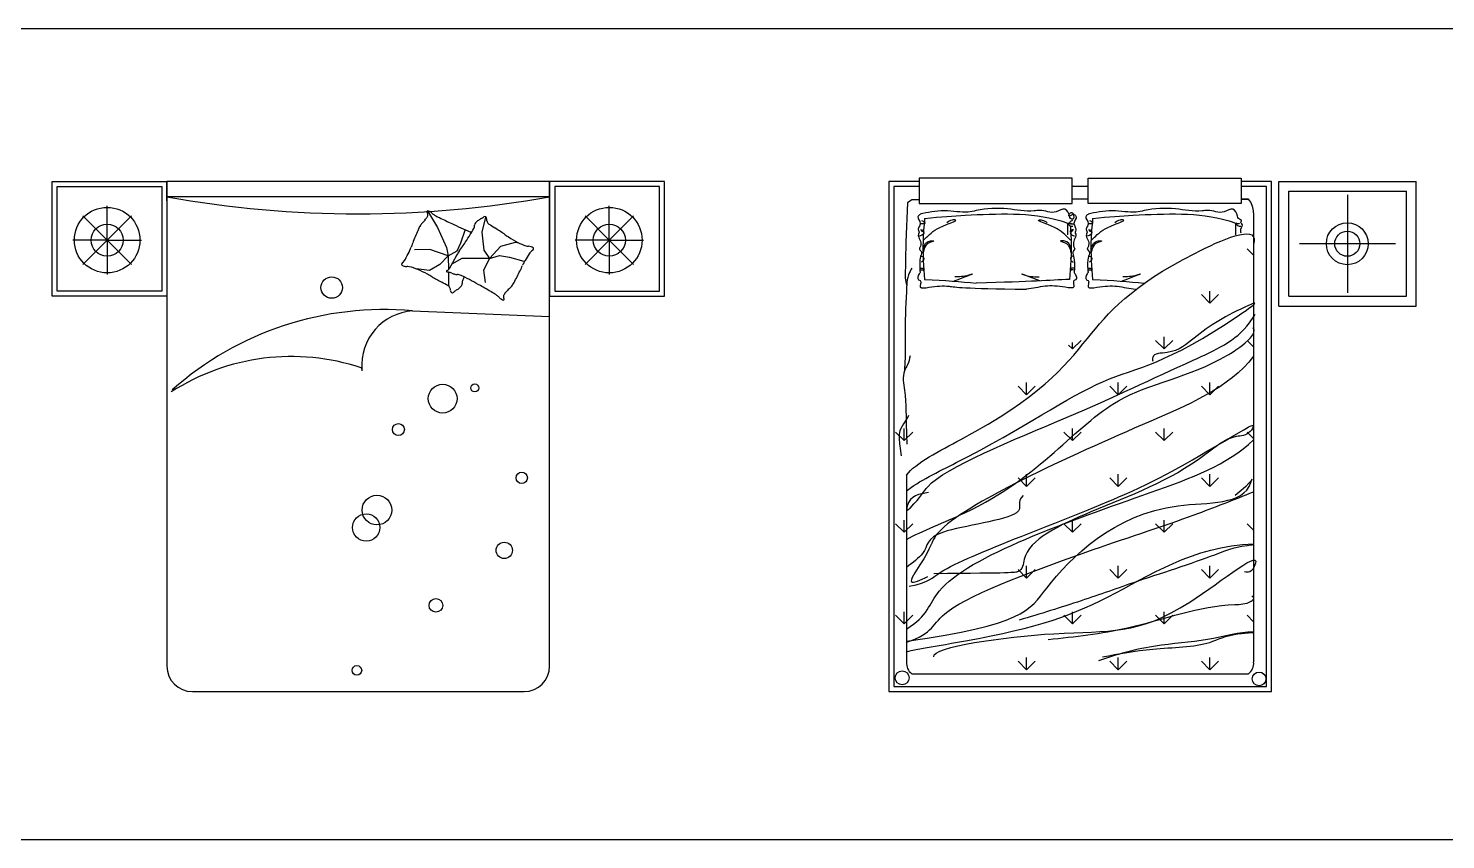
# Model space of a CAD drawing. Header units: millimetres. Extents: x 1787 to 68324, y 1435 to 30835.
# Drawn here: x 41887 to 47442, y 20942 to 24123 of the extents above; entities that cross this region are included whole.
import ezdxf

# ---------------------------------------------------------------- set-up
doc = ezdxf.new("R2010")
doc.units = ezdxf.units.MM
doc.layers.add('www.cad-blocks.net', color=7, linetype='Continuous')

# ---------------------------------------------------------------- blocks, each defined once
blk = doc.blocks.new('A$C06C16712')
for p, q in [((0, 2), (0.45, 2)), ((0, 1.55), (0, 2)), ((0.45, 2), (0.45, 1.55)), ((1.95, 2), (1.95, 1.55)), ((2.4, 2), (1.95, 2)), ((2.4, 1.55), (2.4, 2)), ((0.02, 1.98), (0.43, 1.98)), ((0.02, 1.57), (0.02, 1.98)), ((0.43, 1.98), (0.43, 1.57)), ((1.97, 1.98), (1.97, 1.57)), ((2.38, 1.98), (1.97, 1.98)), ((2.38, 1.57), (2.38, 1.98)), ((0.216, 1.77), (0.216, 1.9044)), ((2.184, 1.77), (2.184, 1.9044)), ((0.216, 1.77), (0.121, 1.865)), ((0.216, 1.77), (0.3111, 1.865)), ((1.4717, 1.8843), (1.5106, 1.8199)), ((1.6987, 1.8598), (1.6845, 1.8016)), ((2.184, 1.77), (2.0889, 1.865)), ((2.184, 1.77), (2.279, 1.865)), ((1.5106, 1.8199), (1.5455, 1.7406)), ((1.6025, 1.7596), (1.6193, 1.8093)), ((1.6845, 1.8016), (1.6917, 1.7301)), ((0.216, 1.77), (0.0817, 1.77)), ((0.216, 1.77), (0.121, 1.675)), ((0.216, 1.77), (0.216, 1.6356)), ((0.216, 1.77), (0.3111, 1.675)), ((0.216, 1.77), (0.3504, 1.77)), ((1.4806, 1.7338), (1.4209, 1.7323)), ((1.5523, 1.7078), (1.4806, 1.7338)), ((1.5455, 1.7406), (1.5523, 1.7078)), ((1.5523, 1.7078), (1.5877, 1.728)), ((1.5877, 1.728), (1.6025, 1.7596)), ((1.6917, 1.7301), (1.7141, 1.6978)), ((1.7141, 1.6978), (1.7593, 1.7467)), ((1.7593, 1.7467), (1.8158, 1.7625)), ((1.8158, 1.7625), (1.8294, 1.7591)), ((2.184, 1.77), (2.0496, 1.77)), ((2.184, 1.77), (2.0889, 1.675)), ((2.184, 1.77), (2.184, 1.6356)), ((2.184, 1.77), (2.279, 1.675)), ((2.184, 1.77), (2.3183, 1.77)), ((1.5201, 1.6746), (1.4798, 1.6515)), ((1.5523, 1.7078), (1.5201, 1.6746)), ((1.5523, 1.7078), (1.5532, 1.6532)), ((1.5698, 1.6813), (1.5569, 1.6575)), ((1.5758, 1.6809), (1.5683, 1.6767)), ((1.5865, 1.7121), (1.5698, 1.6813)), ((1.6066, 1.6985), (1.5758, 1.6809)), ((1.7141, 1.6978), (1.6066, 1.6985)), ((1.7141, 1.6978), (1.6913, 1.6525)), ((1.7141, 1.6978), (1.7542, 1.7094)), ((1.7542, 1.7094), (1.7934, 1.7032)), ((1.7934, 1.7032), (1.8485, 1.6873)), ((1.4798, 1.6515), (1.4266, 1.6573)), ((1.5533, 1.6446), (1.5542, 1.5897)), ((1.6913, 1.6525), (1.698, 1.604)), ((0.43, 1.57), (0.02, 1.57)), ((1.97, 1.57), (2.38, 1.57)), ((0.45, 1.55), (0, 1.55)), ((1.95, 1.55), (2.4, 1.55)), ((1.4131, 1.4923), (1.95, 1.4706))]:
    blk.add_line(p, q)
at = {"linetype": 'ByBlock'}
for p, q in [((0.45, 1.9238), (0.45, 2)), ((1.95, 2), (0.45, 2)), ((0.45, 2), (0.45, 0.1)), ((1.95, 1.9238), (1.95, 2)), ((1.95, 0.1), (1.95, 2)), ((1.95, 1.94), (0.45, 1.94)), ((0.55, 0), (1.85, 0))]:
    blk.add_line(p, q, dxfattribs=at)
for centre, radius in [((0.216, 1.77), 0.1285), ((2.184, 1.77), 0.1285), ((0.216, 1.77), 0.0628), ((2.184, 1.77), 0.0628)]:
    blk.add_circle(centre, radius)
at = {"linetype": 'Continuous'}
for centre, radius in [((1.0959, 1.584), 0.0421), ((1.5308, 1.1485), 0.0566), ((1.6568, 1.1905), 0.0158), ((1.3574, 1.0274), 0.0235), ((1.8407, 0.838), 0.0223), ((1.2734, 0.7118), 0.0581), ((1.2314, 0.6434), 0.0536), ((1.7724, 0.5539), 0.032), ((1.5045, 0.3382), 0.0268), ((1.1946, 0.0831), 0.0189)]:
    blk.add_circle(centre, radius, dxfattribs=at)
for centre, radius, start, end in [((1.2, 6.1287), 4.2553, 259.8487, 280.1513), ((1.4828, 1.8023), 0.0467, 134.1305, 147.7574), ((1.3726, 1.916), 0.1117, 314.1305, 322.9253), ((1.2999, 1.9709), 0.2027, 322.9253, 327.013), ((1.4726, 1.8814), 0.00363, 160.5501, 227.2517), ((1.4716, 1.8817), 0.00255, 87.7793, 160.5501), ((1.451, 1.8728), 0.0227, 327.013, 339.26), ((1.4646, 1.8727), 0.00815, 4.2383, 47.2517), ((1.4709, 1.864), 0.0203, 63.4857, 87.7793), ((1.4639, 1.8679), 0.00881, 339.26, 356.5595), ((1.4284, 1.8701), 0.0444, 356.5595, 4.2383), ((1.4645, 1.8512), 0.0346, 45.2455, 63.4857), ((1.521, 1.9082), 0.0456, 225.2455, 241.124), ((1.7318, 2.2904), 0.4822, 241.124, 243.7023), ((2.8182, 4.4888), 2.9343, 243.7023, 244.7473), ((2.3392, 3.4733), 1.8115, 244.7473, 247.2225), ((1.6687, 1.8292), 0.013, 137.9374, 181.8801), ((1.6922, 1.808), 0.0446, 127.3534, 137.9374), ((1.7411, 1.7438), 0.1253, 121.046, 127.3534), ((1.8727, 1.5253), 0.3804, 120.0472, 121.046), ((1.5719, 2.0453), 0.2203, 300.0472, 301.3597), ((1.673, 1.8794), 0.026, 301.3597, 307.9583), ((1.7137, 1.8272), 0.0401, 122.6445, 127.9583), ((1.696, 1.8548), 0.00733, 350.5854, 122.6445), ((1.7236, 1.8503), 0.0207, 170.5854, 236.5407), ((2.6958, 3.3214), 1.784, 236.5407, 237.4163), ((2.4896, 1.3435), 1.1537, 155.9913, 158.5684), ((1.5391, 1.7668), 0.1132, 147.7574, 155.9913), ((0.8083, 2.2958), 0.9716, 326.7426, 328.7781), ((1.6638, 1.865), 0.0671, 247.2225, 253.0943), ((1.144, 2.0923), 0.5791, 328.7781, 331.4147), ((1.6293, 1.8279), 0.0264, 331.4147, 1.8801), ((1.1097, 0.8396), 1.1614, 56.3311, 57.4163), ((-0.195, -1.1189), 3.5147, 55.9827, 56.3311), ((3.6526, 4.5816), 3.3629, 235.9827, 236.3388), ((1.9877, 2.0816), 0.3592, 236.3388, 243.0823), ((0.0323, 2.4178), 1.5332, 331.8936, 333.0537), ((1.3068, 1.77), 0.1035, 333.0537, 337.5187), ((1.1121, 1.8505), 0.3142, 337.5187, 339.9899), ((2.2994, 1.4181), 0.9493, 158.5684, 159.9899), ((1.695, 1.6534), 0.1235, 143.895, 151.5954), ((0.8669, 2.2574), 0.9016, 323.895, 326.7426), ((1.9372, 1.9821), 0.2477, 243.0823, 251.2057), ((1.8691, 1.782), 0.0363, 251.2057, 267.219), ((1.8657, 1.7113), 0.0345, 70.7907, 87.219), ((1.907, 1.6934), 0.0435, 124.3396, 147.4977), ((1.8674, 1.7162), 0.0293, 52.1392, 70.7907), ((1.8771, 1.7373), 0.00965, 304.3396, 354.7923), ((1.8833, 1.7367), 0.00334, 354.7923, 52.1392), ((1.3796, 1.6745), 0.00965, 128.7355, 179.1882), ((1.3733, 1.6746), 0.00334, 179.1882, 236.5351), ((1.3876, 1.6963), 0.0293, 236.5351, 255.1866), ((1.3463, 1.716), 0.0435, 308.7355, 331.8936), ((1.3889, 1.7013), 0.0345, 255.1866, 271.6149), ((1.3909, 1.6306), 0.0363, 75.6016, 91.6149), ((0.9797, 2.0634), 0.9493, 334.1725, 335.594), ((2.1302, 1.5414), 0.3142, 153.1228, 155.594), ((1.9424, 1.6366), 0.1035, 148.6578, 153.1228), ((3.1634, 0.8929), 1.5332, 147.4977, 148.6578), ((1.3384, 1.4258), 0.2477, 67.4782, 75.6016), ((1.2956, 1.3228), 0.3592, 60.7347, 67.4782), ((-0.1727, -1.2975), 3.3629, 60.3786, 60.7347), ((3.2266, 4.6812), 3.5147, 240.3786, 240.727), ((2.0759, 2.6284), 1.1614, 240.727, 241.8122), ((1.5483, 1.6481), 0.00269, 101.0177, 244.451), ((1.5494, 1.6505), 0.0053, 244.451, 268.0902), ((1.5452, 1.6638), 0.0133, 281.0177, 331.5954), ((1.5486, 1.6256), 0.0196, 75.8487, 88.0902), ((1.5258, 1.5354), 0.1126, 68.9502, 75.8487), ((1.6034, 1.7369), 0.1033, 248.9502, 256.1526), ((1.5885, 1.6765), 0.041, 256.1526, 268.3428), ((1.5862, 1.5973), 0.0382, 75.7094, 88.3428), ((1.5791, 1.5692), 0.0671, 62.8266, 75.7094), ((1.6335, 1.6032), 0.0264, 155.8106, 186.276), ((2.1377, 1.3767), 0.5791, 154.4861, 155.8106), ((0.7824, 0.0174), 1.8115, 60.3514, 62.8266), ((0.7957, 2.1525), 1.1537, 331.5954, 334.1725), ((0.6847, 0.0324), 1.784, 60.9366, 61.8122), ((1.5412, 1.5737), 0.0207, 354.9813, 60.9366), ((1.5691, 1.5712), 0.00733, 174.9813, 307.0404), ((1.5494, 1.5974), 0.0401, 307.0404, 312.3542), ((1.5939, 1.5485), 0.026, 125.7555, 132.3542), ((1.7075, 1.3908), 0.2203, 124.4431, 125.7555), ((1.3677, 1.8863), 0.3804, 304.4431, 305.4419), ((1.5156, 1.6784), 0.1253, 305.4419, 311.7493), ((1.5694, 1.6182), 0.0446, 311.7493, 322.3332), ((1.5944, 1.5989), 0.013, 322.3332, 6.276), ((0.227, -0.9584), 2.9343, 59.3064, 60.3514), ((1.4787, 1.1502), 0.4822, 56.7281, 59.3064), ((1.7907, 1.5451), 0.0227, 142.6171, 154.8641), ((1.9338, 1.4357), 0.2027, 138.5294, 142.6171), ((1.8656, 1.496), 0.1117, 129.7346, 138.5294), ((1.7643, 1.6178), 0.0467, 309.7346, 323.3616), ((1.7109, 1.6575), 0.1132, 323.3616, 331.5954), ((1.7182, 1.5152), 0.0456, 40.8497, 56.7281), ((1.7789, 1.5677), 0.0346, 220.8497, 239.0898), ((1.7715, 1.5554), 0.0203, 239.0898, 263.3834), ((1.8134, 1.5461), 0.0444, 172.1637, 179.8424), ((1.7771, 1.5462), 0.00815, 179.8424, 222.8559), ((1.7695, 1.5377), 0.00255, 263.3834, 336.1542), ((1.7781, 1.551), 0.00881, 154.8641, 172.1637), ((1.7685, 1.5382), 0.00363, 336.1542, 42.8559), ((1.2991, 0.2515), 1.246, 84.753, 131.6405), ((1.4268, 1.2799), 0.2129, 93.7033, 184.3445), ((0.9383, 0.4439), 0.8696, 71.6509, 122.7903), ((1.1863, 1.2544), 0.0298, 6.607, 30.2065)]:
    blk.add_arc(centre, radius, start, end)
at = {"linetype": 'ByBlock'}
for centre, start, end in [((0.55, 0.1), 180, 270), ((1.85, 0.1), 270, 0)]:
    blk.add_arc(centre, 0.1, start, end, dxfattribs=at)
blk = doc.blocks.new('A$C4D3620D9')
for p, q in [((0, 2), (0, 0)), ((0.1187, 2), (0, 2)), ((0.1187, 2.0131), (0.1187, 1.9131)), ((0.7187, 2.0131), (0.1187, 2.0131)), ((0.7187, 1.9131), (0.7187, 2.0131)), ((0.7813, 2.0131), (1.3813, 2.0131)), ((0.7813, 1.9131), (0.7813, 2.0131)), ((1.3813, 2.0131), (1.3813, 1.9131)), ((1.5, 2), (1.3813, 2)), ((1.5, 0), (1.5, 2)), ((1.529, 2), (2.0676, 2)), ((1.529, 1.5116), (1.529, 2)), ((2.0676, 1.5116), (2.0676, 2)), ((0.02, 1.98), (0.02, 0.02)), ((0.1187, 1.98), (0.02, 1.98)), ((0.7813, 1.98), (0.7187, 1.98)), ((1.48, 1.98), (1.3813, 1.98)), ((1.48, 0.02), (1.48, 1.98)), ((1.5674, 1.9616), (2.0292, 1.9616)), ((1.5674, 1.55), (1.5674, 1.9616)), ((1.7983, 1.9478), (1.7983, 1.5638)), ((2.0292, 1.55), (2.0292, 1.9616)), ((0.0738, 1.9159), (0.0669, 1.7623)), ((0.0909, 1.9281), (0.0738, 1.9159)), ((0.1177, 1.9281), (0.0909, 1.9281)), ((0.1187, 1.9131), (0.7187, 1.9131)), ((0.7813, 1.93), (0.7187, 1.93)), ((1.3813, 1.9131), (0.7813, 1.9131)), ((1.3812, 1.93), (1.41, 1.93)), ((1.41, 1.93), (1.3813, 1.93)), ((1.43, 1.877), (1.43, 0.116)), ((0.0669, 1.7623), (0.0641, 1.6208)), ((1.43, 1.7108), (1.4047, 1.736)), ((1.9865, 1.7558), (1.6102, 1.7558)), ((0.0641, 1.6208), (0.069, 1.594)), ((1.2588, 1.5228), (1.2251, 1.5564)), ((1.2588, 1.5228), (1.2588, 1.5704)), ((1.2588, 1.5228), (1.2925, 1.5564)), ((1.529, 1.5116), (2.0676, 1.5116)), ((1.5674, 1.55), (2.0292, 1.55)), ((1.0792, 1.3432), (1.0792, 1.3908)), ((0.72, 1.3432), (0.7044, 1.3587)), ((0.72, 1.3432), (0.7537, 1.3768)), ((0.72, 1.3432), (0.72, 1.3688)), ((1.0792, 1.3432), (1.0455, 1.3768)), ((1.0792, 1.3432), (1.1129, 1.3768)), ((1.43, 1.3516), (1.4047, 1.3768)), ((0.5404, 1.1636), (0.5067, 1.1972)), ((0.5404, 1.1636), (0.5404, 1.2112)), ((0.5404, 1.1636), (0.5741, 1.1972)), ((0.8996, 1.1636), (0.8659, 1.1972)), ((0.8996, 1.1636), (0.8996, 1.2112)), ((0.8996, 1.1636), (0.9333, 1.1972)), ((1.2588, 1.1636), (1.2251, 1.1972)), ((1.2588, 1.1636), (1.2588, 1.2112)), ((1.2588, 1.1636), (1.2925, 1.1972)), ((0.0608, 0.9839), (0.0271, 1.0176)), ((0.0608, 0.9839), (0.0608, 1.0316)), ((0.0608, 0.9839), (0.0945, 1.0176)), ((0.72, 0.9839), (0.6863, 1.0176)), ((0.72, 0.9839), (0.72, 1.0316)), ((0.72, 0.9839), (0.7537, 1.0176)), ((1.0792, 0.9839), (1.0455, 1.0176)), ((1.0792, 0.9839), (1.0792, 1.0316)), ((1.0792, 0.9839), (1.1129, 1.0176)), ((1.43, 0.9924), (1.4047, 1.0176)), ((0.07, 0.8481), (0.07, 0.116)), ((0.5404, 0.8043), (0.5067, 0.838)), ((0.5404, 0.8043), (0.5404, 0.852)), ((0.5404, 0.8043), (0.5741, 0.838)), ((0.8996, 0.8043), (0.8659, 0.838)), ((0.8996, 0.8043), (0.8996, 0.852)), ((0.8996, 0.8043), (0.9333, 0.838)), ((1.2588, 0.8043), (1.2251, 0.838)), ((1.2588, 0.8043), (1.2588, 0.852)), ((1.2588, 0.8043), (1.2925, 0.838)), ((0.0608, 0.6247), (0.0608, 0.6724)), ((0.72, 0.6247), (0.72, 0.6724)), ((1.0792, 0.6247), (1.0792, 0.6724)), ((0.0608, 0.6247), (0.0271, 0.6584)), ((0.0608, 0.6247), (0.0945, 0.6584)), ((0.72, 0.6247), (0.6863, 0.6584)), ((0.72, 0.6247), (0.7537, 0.6584)), ((1.0792, 0.6247), (1.0455, 0.6584)), ((1.0792, 0.6247), (1.1129, 0.6584)), ((1.43, 0.6331), (1.4047, 0.6584)), ((0.5404, 0.4451), (0.5067, 0.4788)), ((0.5404, 0.4451), (0.5404, 0.4928)), ((0.5404, 0.4451), (0.5741, 0.4788)), ((0.8996, 0.4451), (0.8659, 0.4788)), ((0.8996, 0.4451), (0.8996, 0.4928)), ((0.8996, 0.4451), (0.9333, 0.4788)), ((1.2588, 0.4451), (1.2251, 0.4788)), ((1.2588, 0.4451), (1.2588, 0.4928)), ((1.2588, 0.4451), (1.2925, 0.4788)), ((0.0608, 0.2655), (0.0271, 0.2992)), ((0.0608, 0.2655), (0.0608, 0.3132)), ((0.0608, 0.2655), (0.0945, 0.2992)), ((0.72, 0.2655), (0.6863, 0.2992)), ((0.72, 0.2655), (0.72, 0.3132)), ((0.72, 0.2655), (0.7537, 0.2992)), ((1.0792, 0.2655), (1.0455, 0.2992)), ((1.0792, 0.2655), (1.0792, 0.3132)), ((1.0792, 0.2655), (1.1129, 0.2992)), ((1.43, 0.2739), (1.4047, 0.2992)), ((0.5404, 0.0859), (0.5067, 0.1196)), ((0.5404, 0.0859), (0.5404, 0.1335)), ((0.5404, 0.0859), (0.5741, 0.1196)), ((0.8996, 0.0859), (0.8659, 0.1196)), ((0.8996, 0.0859), (0.8996, 0.1335)), ((0.8996, 0.0859), (0.9333, 0.1196)), ((1.2588, 0.0859), (1.2251, 0.1196)), ((1.2588, 0.0859), (1.2588, 0.1335)), ((1.2588, 0.0859), (1.2925, 0.1196)), ((0.09, 0.07), (1.41, 0.07)), ((0, 0), (1.5, 0)), ((0.02, 0.02), (1.48, 0.02))]:
    blk.add_line(p, q)
for centre, radius in [((1.7971, 1.7558), 0.0821), ((1.7971, 1.7558), 0.0493), ((0.0527, 0.0541), 0.0269), ((1.4516, 0.0499), 0.0269)]:
    blk.add_circle(centre, radius)
for centre, radius, start, end in [((1.3482, 1.8764), 0.0818, 0.3951, 40.9348), ((0.1216, 0.1111), 0.0518, 174.5718, 232.4332), ((1.3784, 0.1111), 0.0518, 307.5668, 5.4282)]:
    blk.add_arc(centre, radius, start, end)
for points, knots in [([(0.7265, 1.871), (0.7211, 1.8737), (0.7191, 1.8655), (0.6978, 1.8601), (0.718, 1.8851), (0.7308, 1.8488), (0.7101, 1.8516), (0.7085, 1.8713), (0.6922, 1.9031), (0.646, 1.8673), (0.6059, 1.8905), (0.5423, 1.8795), (0.4598, 1.8983), (0.3727, 1.8933), (0.2932, 1.874), (0.226, 1.8927), (0.1497, 1.8778), (0.1238, 1.8719)], [1218.161761, 1218.161761, 1218.161761, 1218.161761, 1236.417726, 1259.461408, 1267.510214, 1274.941575, 1291.235898, 1302.335206, 1338.064047, 1376.856854, 1447.206053, 1470.997991, 1583.629339, 1716.764993, 1751.330461, 1847.370237, 1932.774851, 1932.774851, 1932.774851, 1932.774851]), ([(1.3813, 1.7971), (1.3793, 1.8022), (1.3773, 1.8142), (1.3914, 1.8314), (1.3762, 1.8395), (1.389, 1.8488), (1.3683, 1.8516), (1.3667, 1.8713), (1.3504, 1.9031), (1.3042, 1.8673), (1.2641, 1.8905), (1.2006, 1.8795), (1.1181, 1.8983), (1.0309, 1.8933), (0.9514, 1.874), (0.8842, 1.8927), (0.8079, 1.8778), (0.782, 1.8719)], [1218.161761, 1218.161761, 1218.161761, 1218.161761, 1236.417726, 1259.461408, 1267.510214, 1274.941575, 1291.235898, 1302.335206, 1338.064047, 1376.856854, 1447.206053, 1470.997991, 1583.629339, 1716.764993, 1751.330461, 1847.370237, 1932.774851, 1932.774851, 1932.774851, 1932.774851]), ([(0.1228, 1.871), (0.119, 1.8679), (0.1071, 1.8585), (0.1299, 1.8387), (0.1179, 1.8221), (0.1139, 1.8096), (0.1211, 1.8008), (0.1116, 1.7889), (0.1255, 1.7699), (0.1262, 1.7559), (0.1242, 1.742), (0.117, 1.7349), (0.133, 1.7231), (0.1195, 1.703), (0.1217, 1.6628), (0.1214, 1.6516), (0.1244, 1.6423), (0.1141, 1.6345), (0.1102, 1.6155), (0.1264, 1.6121), (0.1252, 1.5991), (0.1202, 1.5781), (0.1746, 1.5899), (0.2401, 1.5926), (0.2856, 1.5799), (0.5403, 1.5776)], [0, 0, 0, 0, 13.864555, 43.53637, 61.14633, 74.701031, 82.549425, 92.699111, 117.963229, 145.40359, 151.67215, 161.821838, 170.686919, 200.215213, 252.813403, 263.118839, 271.61693, 278.215637, 303.034442, 309.947544, 324.521649, 336.931054, 372.030087, 441.107237, 515.285054, 515.285054, 515.285054, 515.285054]), ([(0.1286, 1.8471), (0.1308, 1.8465), (0.136, 1.845), (0.1452, 1.8338), (0.1327, 1.8338), (0.1281, 1.8338), (0.1267, 1.8338)], [0, 0, 0, 0, 7.251907, 17.551771, 27.262566, 32.023674, 32.023674, 32.023674, 32.023674]), ([(0.1408, 1.8552), (0.1379, 1.8248), (0.1307, 1.7451), (0.1366, 1.6652), (0.1407, 1.6157)], [12.008661, 12.008661, 12.008661, 12.008661, 110.98092, 271.633497, 271.633497, 271.633497, 271.633497]), ([(0.1366, 1.7692), (0.1418, 1.7745), (0.1682, 1.8011), (0.1914, 1.8203), (0.2765, 1.8491), (0.243, 1.8499), (0.234, 1.8424), (0.2283, 1.8377)], [0, 0, 0, 0, 21.825489, 109.264463, 148.70345, 161.931687, 184.63053, 184.63053, 184.63053, 184.63053]), ([(0.1408, 1.8552), (0.2075, 1.8626), (0.375, 1.8719), (0.5706, 1.8808), (0.6934, 1.8398), (0.7047, 1.8345)], [2.974259, 2.974259, 2.974259, 2.974259, 152.552923, 555.023513, 595.395636, 595.395636, 595.395636, 595.395636]), ([(0.7265, 1.871), (0.7303, 1.8679), (0.7423, 1.8585), (0.7195, 1.8387), (0.7314, 1.8221), (0.7354, 1.8096), (0.7283, 1.8008), (0.7377, 1.7889), (0.7239, 1.7699), (0.7231, 1.7559), (0.7252, 1.742), (0.7323, 1.7349), (0.7164, 1.7231), (0.7298, 1.703), (0.7277, 1.6628), (0.728, 1.6516), (0.7249, 1.6423), (0.7353, 1.6345), (0.7392, 1.6155), (0.723, 1.6121), (0.7242, 1.5991), (0.7292, 1.5781), (0.6748, 1.5899), (0.6093, 1.5926), (0.5637, 1.5799), (0.5403, 1.5776)], [0, 0, 0, 0, 13.864555, 43.53637, 61.14633, 74.701031, 82.549425, 92.699111, 117.963229, 145.40359, 151.67215, 161.821838, 170.686919, 200.215213, 252.813403, 263.118839, 271.61693, 278.215637, 303.034442, 309.947544, 324.521649, 336.931054, 372.030087, 441.107237, 515.285054, 515.285054, 515.285054, 515.285054]), ([(0.7128, 1.7692), (0.7075, 1.7745), (0.6812, 1.8011), (0.658, 1.8203), (0.5728, 1.8491), (0.6064, 1.8499), (0.6154, 1.8424), (0.6211, 1.8377)], [0, 0, 0, 0, 21.825489, 109.264463, 148.70345, 161.931687, 184.63053, 184.63053, 184.63053, 184.63053]), ([(0.7163, 1.8362), (0.7143, 1.8345), (0.7102, 1.8312), (0.6993, 1.8399), (0.7099, 1.8233), (0.7176, 1.8242), (0.722, 1.8247)], [0, 0, 0, 0, 7.251905, 14.503817, 24.803685, 38.437424, 38.437424, 38.437424, 38.437424]), ([(0.7208, 1.8471), (0.7186, 1.8465), (0.7133, 1.845), (0.7042, 1.8338), (0.7167, 1.8338), (0.7212, 1.8338), (0.7227, 1.8338)], [0, 0, 0, 0, 7.251907, 17.551771, 27.262566, 32.023674, 32.023674, 32.023674, 32.023674]), ([(0.7811, 1.871), (0.7772, 1.8679), (0.7653, 1.8585), (0.7881, 1.8387), (0.7762, 1.8221), (0.7722, 1.8096), (0.7793, 1.8008), (0.7698, 1.7889), (0.7837, 1.7699), (0.7844, 1.7559), (0.7824, 1.742), (0.7753, 1.7349), (0.7912, 1.7231), (0.7777, 1.703), (0.7799, 1.6628), (0.7796, 1.6516), (0.7826, 1.6423), (0.7723, 1.6345), (0.7684, 1.6155), (0.7846, 1.6121), (0.7834, 1.5991), (0.7784, 1.5781), (0.8328, 1.5899), (0.8983, 1.5926), (0.9438, 1.5799), (0.9672, 1.5776)], [0, 0, 0, 0, 13.864555, 43.53637, 61.14633, 74.701031, 82.549425, 92.699111, 117.963229, 145.40359, 151.67215, 161.821838, 170.686919, 200.215213, 252.813403, 263.118839, 271.61693, 278.215637, 303.034442, 309.947544, 324.521649, 336.931054, 372.030087, 441.107237, 515.285054, 515.285054, 515.285054, 515.285054]), ([(0.7868, 1.8471), (0.789, 1.8465), (0.7943, 1.845), (0.8034, 1.8338), (0.7909, 1.8338), (0.7864, 1.8338), (0.7849, 1.8338)], [0, 0, 0, 0, 7.251907, 17.551771, 27.262566, 32.023674, 32.023674, 32.023674, 32.023674]), ([(0.799, 1.8552), (0.7961, 1.8248), (0.7889, 1.7451), (0.7948, 1.6652), (0.7989, 1.6157)], [12.008661, 12.008661, 12.008661, 12.008661, 110.98092, 271.633497, 271.633497, 271.633497, 271.633497]), ([(0.7948, 1.7692), (0.8, 1.7745), (0.8264, 1.8011), (0.8496, 1.8203), (0.9347, 1.8491), (0.9012, 1.8499), (0.8922, 1.8424), (0.8865, 1.8377)], [0, 0, 0, 0, 21.825489, 109.264463, 148.70345, 161.931687, 184.63053, 184.63053, 184.63053, 184.63053]), ([(0.799, 1.8552), (0.8657, 1.8626), (1.0332, 1.8719), (1.2288, 1.8808), (1.3516, 1.8398), (1.3629, 1.8345)], [2.974259, 2.974259, 2.974259, 2.974259, 152.552923, 555.023513, 595.395636, 595.395636, 595.395636, 595.395636]), ([(1.3745, 1.8362), (1.3725, 1.8345), (1.3684, 1.8312), (1.3575, 1.8399), (1.3681, 1.8233), (1.3758, 1.8242), (1.3802, 1.8247)], [0, 0, 0, 0, 7.251905, 14.503817, 24.803685, 38.437424, 38.437424, 38.437424, 38.437424]), ([(0.07, 0.8481), (0.1033, 0.8968), (0.5698, 1.1251), (0.7671, 1.3722), (0.9812, 1.6308), (1.4507, 1.836), (1.4294, 1.7543), (1.4294, 1.7543)], [63.613082, 63.613082, 63.613082, 63.613082, 240.894741, 911.691577, 1510.287228, 1760.643601, 1779.95683, 1779.95683, 1779.95683, 1779.95683]), ([(0.1267, 1.8072), (0.1287, 1.8059), (0.1325, 1.8037), (0.1408, 1.7994), (0.1318, 1.7894), (0.125, 1.7874), (0.1209, 1.7862)], [0, 0, 0, 0, 7.677059, 13.774258, 22.75751, 36.39126, 36.39126, 36.39126, 36.39126]), ([(0.1248, 1.8119), (0.1282, 1.8114), (0.1343, 1.8105), (0.1376, 1.8055), (0.139, 1.8033)], [0, 0, 0, 0, 9.941488, 17.378582, 17.378582, 17.378582, 17.378582]), ([(0.7113, 1.8258), (0.7115, 1.8248), (0.7186, 1.7451), (0.7128, 1.6652), (0.7087, 1.6157)], [12.008661, 12.008661, 12.008661, 12.008661, 110.98092, 271.633497, 271.633497, 271.633497, 271.633497]), ([(0.7246, 1.8119), (0.7211, 1.8114), (0.7151, 1.8105), (0.7118, 1.8055), (0.7103, 1.8033)], [0, 0, 0, 0, 9.941488, 17.378582, 17.378582, 17.378582, 17.378582]), ([(0.7227, 1.8072), (0.7206, 1.8059), (0.7169, 1.8037), (0.7086, 1.7994), (0.7176, 1.7894), (0.7243, 1.7874), (0.7284, 1.7862)], [0, 0, 0, 0, 7.677059, 13.774258, 22.75751, 36.39126, 36.39126, 36.39126, 36.39126]), ([(0.7849, 1.8072), (0.787, 1.8059), (0.7907, 1.8037), (0.799, 1.7994), (0.79, 1.7894), (0.7832, 1.7874), (0.7792, 1.7862)], [0, 0, 0, 0, 7.677059, 13.774258, 22.75751, 36.39126, 36.39126, 36.39126, 36.39126]), ([(0.783, 1.8119), (0.7864, 1.8114), (0.7925, 1.8105), (0.7958, 1.8055), (0.7972, 1.8033)], [0, 0, 0, 0, 9.941488, 17.378582, 17.378582, 17.378582, 17.378582]), ([(0.1344, 1.7383), (0.1396, 1.7511), (0.1465, 1.768), (0.1829, 1.768), (0.1581, 1.7609), (0.1416, 1.7498), (0.137, 1.73), (0.1344, 1.7185)], [0, 0, 0, 0, 40.53305, 53.761286, 65.633991, 89.481542, 122.256895, 122.256895, 122.256895, 122.256895]), ([(0.715, 1.7383), (0.7098, 1.7511), (0.7029, 1.768), (0.6665, 1.768), (0.6913, 1.7609), (0.7077, 1.7498), (0.7123, 1.73), (0.715, 1.7185)], [0, 0, 0, 0, 40.53305, 53.761286, 65.633991, 89.481542, 122.256895, 122.256895, 122.256895, 122.256895]), ([(0.7926, 1.7383), (0.7978, 1.7511), (0.8047, 1.768), (0.8411, 1.768), (0.8163, 1.7609), (0.7998, 1.7498), (0.7952, 1.73), (0.7926, 1.7185)], [0, 0, 0, 0, 40.53305, 53.761286, 65.633991, 89.481542, 122.256895, 122.256895, 122.256895, 122.256895]), ([(0.1276, 1.7072), (0.1311, 1.7061), (0.1382, 1.7038), (0.1374, 1.6898), (0.1305, 1.6856), (0.1267, 1.6834)], [0, 0, 0, 0, 9.803725, 20.278185, 33.089029, 33.089029, 33.089029, 33.089029]), ([(0.7218, 1.7072), (0.7183, 1.7061), (0.7112, 1.7038), (0.712, 1.6898), (0.7189, 1.6856), (0.7227, 1.6834)], [0, 0, 0, 0, 9.803725, 20.278185, 33.089029, 33.089029, 33.089029, 33.089029]), ([(0.7858, 1.7072), (0.7893, 1.7061), (0.7964, 1.7038), (0.7956, 1.6898), (0.7887, 1.6856), (0.7849, 1.6834)], [0, 0, 0, 0, 9.803725, 20.278185, 33.089029, 33.089029, 33.089029, 33.089029]), ([(0.0909, 1.6598), (0.0874, 1.6543), (0.0768, 1.6373), (0.0706, 1.6049), (0.067, 1.521), (0.0626, 1.4216), (0.0654, 1.319), (0.0626, 1.2751), (0.0616, 1.2595)], [0, 0, 0, 0, 19.665073, 59.892619, 96.561132, 272.247911, 357.618279, 404.308696, 404.308696, 404.308696, 404.308696]), ([(0.1238, 1.6596), (0.1291, 1.6602), (0.1361, 1.6611), (0.1369, 1.6552), (0.1371, 1.6538)], [0, 0, 0, 0, 12.524521, 16.450636, 16.450636, 16.450636, 16.450636]), ([(0.1257, 1.6529), (0.1284, 1.6534), (0.1336, 1.6543), (0.1367, 1.6501), (0.1381, 1.6481)], [0, 0, 0, 0, 7.617773, 14.351004, 14.351004, 14.351004, 14.351004]), ([(0.257, 1.6106), (0.2663, 1.6141), (0.285, 1.6212), (0.3414, 1.6421), (0.2965, 1.626), (0.2758, 1.626), (0.2592, 1.626)], [0, 0, 0, 0, 37.674029, 75.348065, 89.291847, 144.80492, 144.80492, 144.80492, 144.80492]), ([(0.5924, 1.6106), (0.5831, 1.6141), (0.5644, 1.6212), (0.508, 1.6421), (0.5528, 1.626), (0.5736, 1.626), (0.5902, 1.626)], [0, 0, 0, 0, 37.674029, 75.348065, 89.291847, 144.80492, 144.80492, 144.80492, 144.80492]), ([(0.7237, 1.6529), (0.7209, 1.6534), (0.7158, 1.6543), (0.7127, 1.6501), (0.7113, 1.6481)], [0, 0, 0, 0, 7.617773, 14.351004, 14.351004, 14.351004, 14.351004]), ([(0.7256, 1.6596), (0.7203, 1.6602), (0.7133, 1.6611), (0.7124, 1.6552), (0.7122, 1.6538)], [0, 0, 0, 0, 12.524521, 16.450636, 16.450636, 16.450636, 16.450636]), ([(0.782, 1.6596), (0.7873, 1.6602), (0.7943, 1.6611), (0.7951, 1.6552), (0.7953, 1.6538)], [0, 0, 0, 0, 12.524521, 16.450636, 16.450636, 16.450636, 16.450636]), ([(0.7839, 1.6529), (0.7867, 1.6534), (0.7918, 1.6543), (0.7949, 1.6501), (0.7963, 1.6481)], [0, 0, 0, 0, 7.617773, 14.351004, 14.351004, 14.351004, 14.351004]), ([(0.9152, 1.6106), (0.9245, 1.6141), (0.9432, 1.6212), (0.9996, 1.6421), (0.9547, 1.626), (0.934, 1.626), (0.9174, 1.626)], [0, 0, 0, 0, 37.674029, 75.348065, 89.291847, 144.80492, 144.80492, 144.80492, 144.80492]), ([(0.07, 0.7871), (0.1158, 0.8246), (0.4892, 1.0018), (0.8495, 1.265), (1.0986, 1.2798), (1.4557, 1.5334), (1.326, 1.4777), (1.2282, 1.4173), (1.125, 1.3233), (1.0313, 1.3277), (1.0339, 1.3008), (1.0344, 1.2954)], [77.299536, 77.299536, 77.299536, 77.299536, 271.444285, 1004.954987, 1678.042926, 1756.785405, 1778.860099, 2050.922655, 2181.131765, 2245.945303, 2262.341998, 2262.341998, 2262.341998, 2262.341998]), ([(0.1557, 0.7802), (0.1197, 0.7752), (0.0779, 0.7694), (0.0681, 0.7047), (0.129, 0.7638), (0.1571, 0.8552), (0.7171, 1.0752), (1.1074, 1.2621), (1.3758, 1.3806), (1.4288, 1.4682), (1.4359, 1.4799)], [0, 0, 0, 0, 98.769367, 114.99008, 129.904009, 276.989048, 866.547051, 1383.249978, 1647.643274, 1688.627579, 1688.627579, 1688.627579, 1688.627579]), ([(0.07, 0.5968), (0.1295, 0.63), (0.5697, 0.7945), (0.8194, 1.1847), (1.1847, 1.2312), (1.3669, 1.342), (1.4433, 1.4036), (1.4285, 1.4258)], [30.008011, 30.008011, 30.008011, 30.008011, 251.690305, 1114.748003, 1738.966639, 1789.003383, 1846.391816, 1846.391816, 1846.391816, 1846.391816]), ([(0.0836, 1.3159), (0.0812, 1.3042), (0.0768, 1.2836), (0.0506, 1.244), (0.07, 1.1509), (0.0666, 1.0576), (0.0705, 0.9867), (0.0714, 0.9696)], [0, 0, 0, 0, 35.514602, 62.785158, 138.398912, 299.549249, 350.829509, 350.829509, 350.829509, 350.829509]), ([(1.43, 1.3148), (1.3333, 1.1893), (0.9016, 1.0121), (0.1661, 0.6747), (0.1678, 0.5592), (0.0615, 0.4084), (0.124, 0.4373), (0.1532, 0.4508)], [72.523447, 72.523447, 72.523447, 72.523447, 555.795572, 1402.73471, 1609.291454, 1686.551305, 1754.147494, 1754.147494, 1754.147494, 1754.147494]), ([(0.0779, 1.0826), (0.0731, 1.0745), (0.0615, 1.0546), (0.0359, 1.0182), (0.0431, 0.9692), (0.047, 0.9369), (0.0486, 0.9241)], [0, 0, 0, 0, 28.445154, 69.409596, 128.518237, 167.848403, 167.848403, 167.848403, 167.848403]), ([(0.0799, 0.4128), (0.163, 0.4289), (0.1746, 0.489), (0.961, 0.7653), (1.1814, 0.9037), (1.4389, 1.0546), (1.4091, 1.0023), (1.3315, 1.0048), (1.1454, 0.8398), (0.8209, 0.7244), (0.5206, 0.5832), (0.5284, 0.4731), (0.4864, 0.4643), (0.1761, 0.4621)], [0, 0, 0, 0, 256.358538, 961.143049, 1456.615658, 1496.398657, 1521.751735, 1579.397511, 1721.860635, 2221.555349, 2619.707346, 2716.495984, 2747.729586, 2747.729586, 2747.729586, 2747.729586]), ([(0.07, 0.2455), (0.1528, 0.2953), (0.1732, 0.4873), (0.9181, 0.7389), (1.3262, 0.8887), (1.43, 0.9866)], [30.472479, 30.472479, 30.472479, 30.472479, 343.768538, 1242.22551, 1706.897848, 1706.897848, 1706.897848, 1706.897848]), ([(0.07, 0.1982), (0.5237, 0.259), (0.5959, 0.408), (0.9578, 0.7742), (1.394, 0.7289), (1.426, 0.8446), (1.4319, 0.8275), (1.3571, 0.7683)], [14.759355, 14.759355, 14.759355, 14.759355, 546.543826, 1305.510167, 1658.181574, 1671.144301, 1740.950673, 1740.950673, 1740.950673, 1740.950673]), ([(0.07, 0.1936), (0.1788, 0.2296), (0.1495, 0.3206), (0.7929, 0.558), (1.1574, 0.6749), (1.3528, 0.7524), (1.43, 0.7832)], [14.545281, 14.545281, 14.545281, 14.545281, 385.256371, 939.129761, 1351.743146, 1621.805855, 1621.805855, 1621.805855, 1621.805855]), ([(0.5269, 0.7689), (0.4974, 0.7447), (0.5733, 0.6837), (0.1316, 0.6323), (0.1619, 0.5557), (0.0945, 0.5056), (0.07, 0.4871)], [0, 0, 0, 0, 122.975089, 309.970873, 482.915, 582.688358, 582.688358, 582.688358, 582.688358]), ([(0.07, 0.1566), (0.1136, 0.1676), (0.5173, 0.2316), (0.8441, 0.3335), (1.1904, 0.5709), (1.43, 0.5791)], [5.843152, 5.843152, 5.843152, 5.843152, 152.111705, 856.512856, 1549.056257, 1549.056257, 1549.056257, 1549.056257]), ([(0.1761, 0.1363), (0.1685, 0.1759), (0.7703, 0.2597), (1.0413, 0.2056), (1.4878, 0.5872), (1.4188, 0.4654), (1.4017, 0.4684), (1.3942, 0.4697)], [0, 0, 0, 0, 415.346137, 880.948768, 1169.16016, 1196.316286, 1217.33394, 1217.33394, 1217.33394, 1217.33394]), ([(1.43, 0.5751), (1.4221, 0.5741), (1.3449, 0.5644), (1.2562, 0.5234), (0.9983, 0.4424), (0.7498, 0.3523), (0.5934, 0.305), (0.5117, 0.2803)], [1611.747614, 1611.747614, 1611.747614, 1611.747614, 1627.688579, 1754.960967, 2119.233796, 2370.723674, 2645.581963, 2645.581963, 2645.581963, 2645.581963]), ([(0.6253, 0.2045), (0.729, 0.2155), (0.9747, 0.2416), (1.2395, 0.346), (1.4029, 0.3416), (1.4348, 0.3644), (1.4269, 0.3721), (1.4229, 0.3761)], [0, 0, 0, 0, 313.893814, 743.832139, 810.158353, 823.669026, 837.447273, 837.447273, 837.447273, 837.447273]), ([(1.43, 0.2347), (1.367, 0.2325), (1.2651, 0.1994), (1.0945, 0.1883), (0.9444, 0.1614), (0.8638, 0.1349), (0.8223, 0.1212)], [712.038522, 712.038522, 712.038522, 712.038522, 885.26593, 1108.473029, 1241.932248, 1383.279253, 1383.279253, 1383.279253, 1383.279253]), ([(0.8374, 0.1363), (0.9013, 0.1483), (1.0371, 0.1737), (1.2445, 0.1743), (1.3226, 0.224), (1.4134, 0.2312), (1.43, 0.2323)], [0, 0, 0, 0, 215.664513, 459.211627, 591.532866, 630.252874, 630.252874, 630.252874, 630.252874])]:
    blk.add_open_spline(points, degree=3, knots=knots)
for points in [[(0.7008, 1.8363), (0.7008, 1.8209), (0.7008, 1.8055), (0.7008, 1.7901)], [(1.359, 1.8363), (1.359, 1.8209), (1.359, 1.8055), (1.359, 1.7901)], [(0.1407, 1.6157), (0.2217, 1.6128), (0.2817, 1.6075), (0.3431, 1.6011)], [(0.7087, 1.6157), (0.6276, 1.6128), (0.5677, 1.6075), (0.3431, 1.6011)], [(0.7989, 1.6157), (0.88, 1.6128), (0.9399, 1.6075), (1.0013, 1.6011)]]:
    blk.add_open_spline(points, degree=3)
blk = doc.blocks.new('format')
at = {"color": 155, "true_color": 0x546d8e}
for p, q in [((47364.4, 33605.8), (110172.9, 33605.8)), ((47364.4, 30425.3), (110172.9, 30425.3))]:
    blk.add_line(p, q, dxfattribs=at)

msp = doc.modelspace()

# ---------------------------------------------------------------- block references
at = {"xscale": 1000, "yscale": 1000, "zscale": 1000}
for name, p in [('A$C06C16712', (41980.3, 21522.7)), ('A$C4D3620D9', (45259.3, 21522.7))]:
    msp.add_blockref(name, p, dxfattribs=at)
at = {"layer": 'www.cad-blocks.net'}
msp.add_blockref('format', (-41848.5, -9482.9), dxfattribs=at)

doc.saveas('drawing.dxf')
